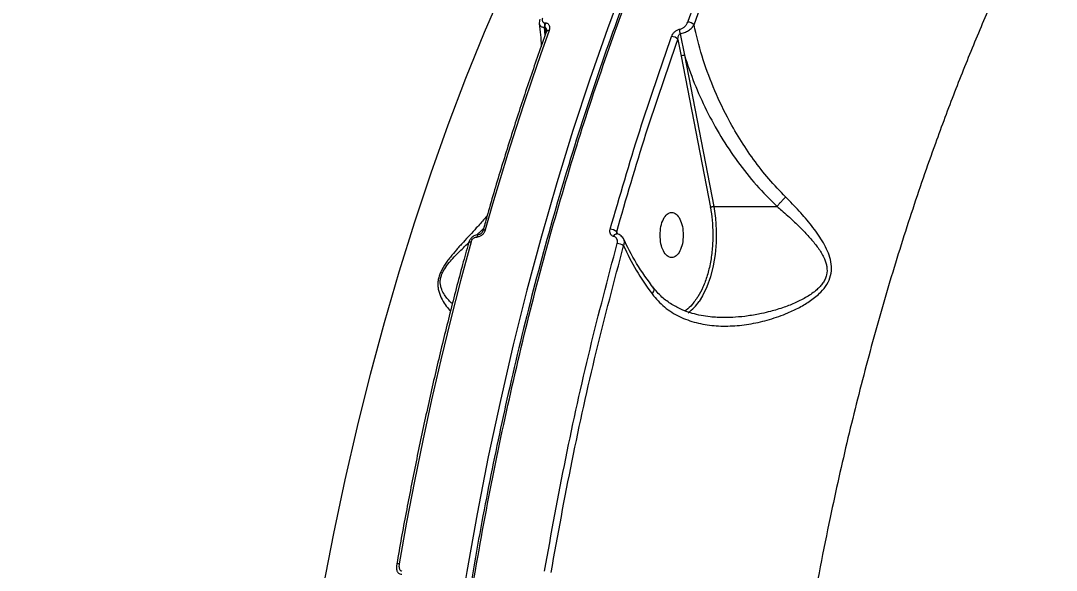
# Model space of a CAD drawing. Header units: millimetres. Extents: x -5873 to 5805, y -5301 to 4302.
# Drawn here: x 512.3 to 719.3, y 1185.3 to 1295.2 of the extents above; entities that cross this region are included whole.
import ezdxf

# ---------------------------------------------------------------- set-up
doc = ezdxf.new("R2010")
doc.units = ezdxf.units.MM
doc.layers.add('DIKOM_ОБЪЕКТ', color=7, linetype='Continuous')
doc.layers.add('DIKOM_РАЗМЕР_ОБЪЕКТА', color=7, linetype='Continuous')
doc.styles.add('style1', font='arial.ttf', dxfattribs={"width": 0.8})
doc.dimstyles.new('1-50', dxfattribs={"dimtxt": 300, "dimasz": 200, "dimexe": 100, "dimexo": 0, "dimgap": 100, "dimtad": 1, "dimtxsty": 'style1', "dimcen": 200, "dimclrd": 7, "dimclre": 7, "dimclrt": 7, "dimadec": 1, "dimazin": 2, "dimtfac": 1, "dimtmove": 0, "dimatfit": 2, "dimfxl": 0, "dimlwd": 25, "dimlwe": 18, "dimarcsym": 0})

# ---------------------------------------------------------------- blocks, each defined once
blk = doc.blocks.new('*D9')
at = {"layer": 'Defpoints', "color": 0, "transparency": 16777216}
for p in [(1338.11, 2802.44), (-4588.97, -1585.51), (-117.5, -1585.51)]:
    blk.add_point(p, dxfattribs=at)
at = {"layer": 'DIKOM_РАЗМЕР_ОБЪЕКТА', "color": 7, "lineweight": 18, "transparency": 16777216}
for p, q in [((1338.11, 2802.44), (-4688.97, 2802.44)), ((-117.5, -1585.51), (-4688.97, -1585.51))]:
    blk.add_line(p, q, dxfattribs=at)
at = {"layer": 'DIKOM_РАЗМЕР_ОБЪЕКТА', "color": 7, "lineweight": 25, "transparency": 16777216}
blk.add_line((-4588.97, 2602.44), (-4588.97, -1385.51), dxfattribs=at)
at = {"layer": 'DIKOM_РАЗМЕР_ОБЪЕКТА', "color": 7, "transparency": 16777216}
for points in [[(-4622.31, 2602.44), (-4555.64, 2602.44), (-4588.97, 2802.44)], [(-4622.31, -1385.51), (-4555.64, -1385.51), (-4588.97, -1585.51)]]:
    blk.add_solid(points, dxfattribs=at)
at = {"layer": 'DIKOM_РАЗМЕР_ОБЪЕКТА', "color": 7, "transparency": 16777216, "insert": (-4842.15, 460.98), "char_height": 300, "attachment_point": 5, "rotation": 90, "style": 'style1'}
blk.add_mtext('4400', dxfattribs=at)

msp = doc.modelspace()

# ---------------------------------------------------------------- linework, layer by layer
at = {"layer": 'DIKOM_ОБЪЕКТ', "color": 7, "linetype": 'Continuous', "lineweight": 15}
for p, q in [((617.087, 1293.824), (616.998, 1293.824)), ((617.099, 1292.198), (616.998, 1293.824)), ((617.065, 1294.724), (617.154, 1294.724)), ((617.281, 1292.718), (617.087, 1293.824)), ((617.406, 1293.344), (617.382, 1292.997)), ((643.642, 1291.429), (644.28, 1288.069)), ((644.07, 1292.558), (644.95, 1288.245)), ((644.28, 1288.069), (650.125, 1257.854)), ((644.95, 1288.245), (650.795, 1258.027)), ((650.795, 1258.027), (650.68, 1258.021)), ((650.795, 1258.027), (663.448, 1258.027)), ((603.453, 1251.922), (603.481, 1251.922)), ((603.935, 1252.446), (603.906, 1252.446)), ((631.59, 1252.58), (631.414, 1252.991))]:
    msp.add_line(p, q, dxfattribs=at)
at = {"layer": 'DIKOM_ОБЪЕКТ', "color": 7, "linetype": 'Continuous', "lineweight": 15, "flags": 128}
for points in [[(563.708, 1114.162), (564.77, 1125.629), (566.01, 1137.029), (567.43, 1148.35), (569.026, 1159.581), (570.798, 1170.713), (572.744, 1181.734), (574.862, 1192.635), (577.151, 1203.406), (579.608, 1214.036), (582.23, 1224.516), (585.016, 1234.835), (587.963, 1244.985), (591.068, 1254.955), (594.328, 1264.737), (597.74, 1274.321), (601.301, 1283.699), (605.008, 1292.861), (608.857, 1301.8)], [(633.27, 1303.437), (629.59, 1293.562), (626.06, 1283.483), (622.681, 1273.21), (619.458, 1262.751), (616.392, 1252.115), (613.487, 1241.31), (610.744, 1230.346), (608.167, 1219.232), (605.757, 1207.978), (603.515, 1196.592), (601.445, 1185.086), (599.548, 1173.467), (597.825, 1161.746), (596.278, 1149.933), (594.909, 1138.038), (593.718, 1126.07), (592.706, 1114.041), (591.874, 1101.959), (591.223, 1089.836), (590.754, 1077.681), (590.466, 1065.505), (590.361, 1053.318)], [(617.889, 1293.202), (616.174, 1288.374), (614.493, 1283.499), (612.848, 1278.579), (611.239, 1273.615), (609.665, 1268.608), (608.128, 1263.559), (606.627, 1258.469), (605.163, 1253.338)], [(650.795, 1258.027), (651.141, 1255.691), (651.306, 1253.282), (651.287, 1250.852), (651.084, 1248.454), (650.702, 1246.14), (650.149, 1243.96), (649.438, 1241.961), (648.582, 1240.187), (647.862, 1239.033)], [(605.163, 1253.338), (605.004, 1253.329), (604.869, 1253.302), (604.763, 1253.257), (604.689, 1253.198), (604.651, 1253.125), (604.65, 1253.12)], [(630.806, 1252.053), (630.914, 1252.247), (631.042, 1252.402), (631.182, 1252.508), (631.325, 1252.56), (631.448, 1252.557)], [(602.303, 1250.949), (600.208, 1243.176), (598.198, 1235.32), (596.272, 1227.384), (594.432, 1219.371), (592.679, 1211.285), (591.013, 1203.13), (589.435, 1194.91), (587.946, 1186.627)], [(601.789, 1250.676), (601.788, 1250.681), (601.798, 1250.757), (601.841, 1250.823), (601.917, 1250.877), (602.021, 1250.916), (602.152, 1250.941), (602.303, 1250.949)], [(587.946, 1186.627), (587.795, 1186.621), (587.666, 1186.605), (587.564, 1186.578), (587.493, 1186.541), (587.454, 1186.497), (587.448, 1186.478)]]:
    msp.add_lwpolyline(points, dxfattribs=at)
at = {"layer": 'DIKOM_ОБЪЕКТ', "color": 7, "linetype": 'Continuous', "lineweight": 15}
for centre, radius, start, end in [((618.78, 1294.144), 1.81, 161.3146, 190.17344), ((618.866, 1294.144), 1.808, 161.3039, 190.19924), ((646.13, 1293.131), 2.138, 170.79796, 195.55889), ((645.59, 1293.148), 1.743, 43.14975, 89.17465), ((617.798, 1292.712), 0.499, 79.54121, 149.14666), ((642.357, 1290.267), 1.733, 42.11995, 89.53179), ((644.936, 1286.934), 1.311, 89.39474, 120.01983), ((604.045, 1251.868), 0.594, 103.29488, 174.85243), ((604.072, 1251.869), 0.593, 103.11794, 174.87973), ((630.115, 1251.47), 2, 49.51409, 90.03996), ((631.504, 1248.539), 2.064, 51.39406, 89.75949), ((640.255, 1244.212), 9.203, 306.35742, 325.75597)]:
    msp.add_arc(centre, radius, start, end, dxfattribs=at)
for points, knots in [([(808.067, 1472.322), (806.941, 1472.307), (804.771, 1472.279), (801.78, 1472.097), (799.207, 1471.904), (796.951, 1471.701), (794.802, 1471.463), (792.695, 1471.19), (787.511, 1470.421), (779.657, 1468.776), (769.181, 1465.554), (758.561, 1461.286), (747.446, 1455.648), (735.905, 1448.436), (725.483, 1440.649), (716.15, 1432.631), (707.853, 1424.665), (699.737, 1416.015), (691.765, 1406.636), (684.551, 1397.3), (678.246, 1388.439), (672.556, 1379.888), (667.026, 1370.995), (661.494, 1361.454), (655.138, 1349.728), (647.999, 1335.347), (640.289, 1318.016), (633.078, 1299.898), (626.392, 1281.061), (620.246, 1261.545), (614.655, 1241.412), (609.845, 1221.567), (605.748, 1202.15), (602.297, 1183.273), (599.317, 1164.112), (596.71, 1143.928), (594.552, 1122.728), (593.385, 1106.852), (592.836, 1097.285), (592.666, 1094.118), (592.515, 1091.061), (592.38, 1088.125), (592.253, 1085.113), (592.109, 1081.37), (591.943, 1076.402), (591.775, 1069.911), (591.635, 1062.065), (591.61, 1056.38), (591.596, 1053.317)], [0, 0, 0, 0, 0.009458, 0.0182249, 0.0254628, 0.0319123, 0.038243, 0.0444551, 0.0505723, 0.0841655, 0.1141908, 0.1442428, 0.1799463, 0.2156464, 0.2513444, 0.2786055, 0.3058665, 0.3331703, 0.3604743, 0.3883058, 0.40985, 0.4293303, 0.4519749, 0.4733931, 0.4948076, 0.5295736, 0.5644116, 0.5991794, 0.6339371, 0.6686949, 0.7034516, 0.7382101, 0.7686827, 0.7991252, 0.8295375, 0.8599491, 0.8940094, 0.9280689, 0.9330605, 0.9379203, 0.9425906, 0.9470713, 0.9513641, 0.9563787, 0.9641905, 0.9740714, 0.9860258, 1, 1, 1, 1]), ([(592.076, 1053.318), (592.153, 1061.256), (592.304, 1077.068), (593.402, 1100.61), (595.113, 1123.806), (597.478, 1146.59), (600.457, 1168.898), (604.029, 1190.672), (608.167, 1211.855), (612.844, 1232.399), (618.032, 1252.257), (623.703, 1271.387), (629.826, 1289.751), (636.373, 1307.317), (643.312, 1324.055), (650.615, 1339.941), (658.25, 1354.952), (666.189, 1369.073), (674.4, 1382.288), (682.855, 1394.59), (691.524, 1405.969), (698.827, 1414.591), (704.628, 1420.91), (708.851, 1425.274), (713.101, 1429.435), (717.375, 1433.393), (721.669, 1437.149), (725.982, 1440.704), (731.5, 1444.983), (738.247, 1449.758), (746.244, 1454.741), (755.209, 1459.594), (765.141, 1464.045), (776.025, 1467.784), (786.84, 1470.434), (797.555, 1471.915), (804.736, 1472.451), (808.337, 1472.323), (808.408, 1472.321)], [0, 0, 0, 0, 0.0361491, 0.0720029, 0.1075614, 0.1428246, 0.1777926, 0.2124653, 0.2468427, 0.2809249, 0.3147117, 0.3482033, 0.3813996, 0.4143006, 0.4469063, 0.4792167, 0.5112318, 0.5429516, 0.5743762, 0.6055054, 0.6363393, 0.666878, 0.6810508, 0.6951509, 0.7091783, 0.7231329, 0.7370149, 0.7508242, 0.7645607, 0.7895545, 0.8143039, 0.8388089, 0.8718294, 0.9043956, 0.9365074, 0.9681651, 0.9993683, 1, 1, 1, 1]), ([(858.414, 1434.314), (858.237, 1434.32), (855.58, 1434.408), (850.425, 1434.085), (843.071, 1433.311), (835.807, 1431.976), (828.637, 1430.17), (821.438, 1427.838), (814.222, 1424.974), (806.999, 1421.565), (800.242, 1417.853), (793.948, 1413.942), (788.113, 1409.928), (782.297, 1405.526), (776.507, 1400.732), (770.75, 1395.541), (765.035, 1389.949), (758.214, 1382.728), (750.356, 1373.548), (741.579, 1362.018), (733.022, 1349.423), (725.931, 1337.747), (720.189, 1327.427), (715.688, 1318.803), (711.3, 1309.838), (707.034, 1300.534), (702.898, 1290.895), (698.9, 1280.926), (694.642, 1269.552), (690.202, 1256.67), (685.675, 1242.182), (681.454, 1227.21), (677.557, 1211.774), (673.743, 1194.751), (670.125, 1176.091), (666.851, 1155.762), (664.112, 1135.012), (662.799, 1120.933), (662.141, 1113.874)], [0, 0, 0, 0, 0.001888, 0.0283547, 0.0550204, 0.0805288, 0.1062892, 0.1323017, 0.1585662, 0.1850826, 0.211851, 0.2337703, 0.2558853, 0.2781961, 0.3007026, 0.3234047, 0.3463025, 0.369396, 0.4068341, 0.4447955, 0.4832804, 0.5222889, 0.5448165, 0.5675152, 0.590385, 0.6134259, 0.6366379, 0.6600212, 0.6835757, 0.7147219, 0.7461018, 0.7777155, 0.8095632, 0.841645, 0.880914, 0.920396, 0.9600912, 1, 1, 1, 1]), ([(645.615, 1294.891), (647.908, 1300.983), (652.468, 1313.097), (659.895, 1330.213), (667.621, 1346.462), (673.1, 1356.534), (675.823, 1361.539)], [0, 0, 0, 0, 0.2544898, 0.5059861, 0.7544897, 1, 1, 1, 1]), ([(646.862, 1294.34), (649.112, 1300.321), (653.606, 1312.267), (660.959, 1329.25), (668.7, 1345.571), (674.231, 1355.745), (677.001, 1360.839)], [0, 0, 0, 0, 0.2503495, 0.4999991, 0.7496491, 1, 1, 1, 1]), ([(616.079, 1295.453), (616.031, 1295.295), (615.935, 1294.973), (615.948, 1294.678), (615.954, 1294.528)], [0, 0, 0, 0, 0.4931677, 1, 1, 1, 1]), ([(616.598, 1295.69), (616.566, 1295.575), (616.501, 1295.347), (616.54, 1295.082), (616.635, 1294.908), (616.746, 1294.806), (616.889, 1294.736), (617.007, 1294.728), (617.065, 1294.724)], [0, 0, 0, 0, 0.2487695, 0.4982693, 0.6262658, 0.749223, 0.8753067, 1, 1, 1, 1]), ([(615.934, 1294.548), (616.122, 1293.076), (616.318, 1291.537), (616.317, 1290.032), (616.317, 1289.967)], [0, 0, 0, 0, 0.9566249, 1, 1, 1, 1]), ([(615.983, 1294.553), (615.986, 1294.461), (615.992, 1294.294), (616.154, 1294.104), (616.363, 1293.958), (616.646, 1293.855), (616.88, 1293.835), (616.998, 1293.824)], [0, 0, 0, 0, 0.2255171, 0.4124627, 0.6047344, 0.8005858, 1, 1, 1, 1]), ([(617.087, 1293.824), (617.108, 1293.822), (617.15, 1293.816), (617.236, 1293.758), (617.34, 1293.594), (617.408, 1293.412), (617.414, 1293.282), (617.415, 1293.266)], [0, 0, 0, 0, 0.0963523, 0.2027909, 0.4687459, 0.9358655, 1, 1, 1, 1]), ([(617.154, 1294.724), (617.245, 1294.717), (617.43, 1294.703), (617.651, 1294.592), (617.823, 1294.431), (617.973, 1294.158), (618.038, 1293.743), (617.938, 1293.382), (617.889, 1293.202)], [0, 0, 0, 0, 0.1238423, 0.2506127, 0.3732733, 0.5015513, 0.7510147, 1, 1, 1, 1]), ([(642.371, 1291.999), (642.443, 1292.165), (642.589, 1292.495), (642.973, 1292.951), (643.384, 1293.256), (643.746, 1293.419), (643.929, 1293.455), (644.019, 1293.473)], [0, 0, 0, 0, 0.2506126, 0.5003129, 0.7496336, 0.8764018, 1, 1, 1, 1]), ([(644.019, 1293.473), (644.107, 1293.49), (644.283, 1293.525), (644.634, 1293.681), (645.032, 1293.974), (645.403, 1294.415), (645.544, 1294.732), (645.615, 1294.891)], [0, 0, 0, 0, 0.1238811, 0.2503203, 0.4996038, 0.749359, 1, 1, 1, 1]), ([(644.07, 1292.558), (644.217, 1292.582), (644.51, 1292.632), (645.1, 1292.832), (645.784, 1293.197), (646.456, 1293.748), (646.727, 1294.144), (646.862, 1294.34)], [0, 0, 0, 0, 0.13246, 0.2637432, 0.517161, 0.7611356, 1, 1, 1, 1]), ([(665.196, 1259.919), (664.051, 1261.107), (661.766, 1263.476), (658.712, 1267.404), (655.939, 1271.534), (653.192, 1276.357), (650.624, 1281.881), (648.361, 1288.069), (647.36, 1292.254), (646.862, 1294.34)], [0, 0, 0, 0, 0.1250849, 0.2495036, 0.3737839, 0.498946, 0.6668145, 0.8338978, 1, 1, 1, 1]), ([(617.371, 1292.967), (617.358, 1292.932), (616.255, 1289.953), (614.169, 1283.884), (611.127, 1274.756), (608.232, 1265.451), (606.077, 1258.236), (604.931, 1254.079), (604.666, 1253.116)], [0, 0, 0, 0, 0.0027838, 0.2346756, 0.4665318, 0.6983483, 0.9301199, 1, 1, 1, 1]), ([(630.114, 1253.47), (632.032, 1260.084), (635.851, 1273.248), (640.205, 1285.769), (642.371, 1291.999)], [0, 0, 0, 0, 0.5024377, 1, 1, 1, 1]), ([(631.414, 1252.991), (633.318, 1259.558), (637.127, 1272.691), (641.47, 1285.183), (643.642, 1291.429)], [0, 0, 0, 0, 0.4999991, 1, 1, 1, 1]), ([(643.642, 1291.429), (643.667, 1291.674), (643.702, 1292.021), (643.864, 1292.375), (643.976, 1292.511), (644.04, 1292.543), (644.07, 1292.558)], [0, 0, 0, 0, 0.5759597, 0.8154932, 0.9145786, 1, 1, 1, 1]), ([(644.95, 1288.245), (645.575, 1286.385), (646.825, 1282.662), (649.295, 1277.225), (652.177, 1271.963), (655.509, 1266.956), (659.228, 1262.23), (662.044, 1259.426), (663.448, 1258.027)], [0, 0, 0, 0, 0.1670646, 0.3345101, 0.5011893, 0.6675816, 0.8342616, 1, 1, 1, 1]), ([(638.486, 1240.544), (639.278, 1239.629), (640.855, 1237.807), (643.907, 1235.931), (647.263, 1234.709), (650.854, 1234.124), (654.547, 1234.086), (658.279, 1234.527), (661.994, 1235.397), (665.234, 1236.542), (667.972, 1237.837), (670.217, 1239.191), (672.097, 1240.723), (673.484, 1242.427), (674.266, 1244.202), (674.419, 1246.066), (673.94, 1248.44), (672.566, 1251.172), (670.395, 1254.209), (667.929, 1257.125), (666.106, 1258.988), (665.196, 1259.919)], [0, 0, 0, 0, 0.0612785, 0.1220549, 0.1831426, 0.2440308, 0.305481, 0.3666225, 0.428209, 0.4905639, 0.5320971, 0.5739534, 0.616803, 0.6493333, 0.6821382, 0.714994, 0.7475589, 0.8115836, 0.8750357, 0.9376171, 1, 1, 1, 1]), ([(663.456, 1258.03), (663.575, 1258.179), (663.817, 1258.483), (664.267, 1258.988), (664.742, 1259.487), (665.047, 1259.777), (665.196, 1259.919)], [0, 0, 0, 0, 0.2454788, 0.5001616, 0.7547301, 1, 1, 1, 1]), ([(605.519, 1256.18), (605.343, 1255.973), (604.659, 1255.166), (603.489, 1253.871), (602.076, 1252.325), (600.737, 1250.869), (599.434, 1249.425), (598.342, 1248.138), (597.547, 1247.103), (596.776, 1245.988), (596.138, 1244.808), (595.779, 1243.623), (595.662, 1242.788), (595.678, 1242.004), (595.851, 1240.938), (596.345, 1239.68), (597.139, 1238.398), (597.788, 1237.528), (598.136, 1237.179), (598.195, 1237.12)], [0, 0, 0, 0, 0.0324901, 0.1261792, 0.1996407, 0.268311, 0.3441396, 0.4100509, 0.4475118, 0.4815903, 0.5528919, 0.5882334, 0.6244727, 0.6587198, 0.6962257, 0.785863, 0.8830603, 0.9803672, 1, 1, 1, 1]), ([(640.076, 1252.318), (640.111, 1252.907), (640.18, 1254.085), (640.716, 1255.583), (641.482, 1256.584), (642.393, 1256.936), (643.304, 1256.584), (644.071, 1255.584), (644.607, 1254.086), (644.676, 1252.908), (644.711, 1252.319)], [0, 0, 0, 0, 0.1250001, 0.2500029, 0.3749993, 0.4999989, 0.6249985, 0.7500015, 0.8749999, 1, 1, 1, 1]), ([(650.125, 1257.854), (650.156, 1257.873), (650.218, 1257.911), (650.359, 1257.962), (650.519, 1258.002), (650.626, 1258.015), (650.68, 1258.021)], [0, 0, 0, 0, 0.2499971, 0.4999618, 0.7500139, 1, 1, 1, 1]), ([(650.125, 1257.854), (650.265, 1257.01), (650.551, 1255.284), (650.606, 1253.473), (650.633, 1252.546)], [0, 0, 0, 0, 0.4884559, 1, 1, 1, 1]), ([(663.456, 1258.03), (663.776, 1257.76), (664.494, 1257.151), (665.668, 1256.114), (666.809, 1255.064), (667.884, 1254.029), (669.061, 1252.842), (670.437, 1251.342), (671.852, 1249.534), (672.763, 1248.001), (673.215, 1246.806), (673.472, 1245.735), (673.461, 1244.613), (673.085, 1243.512), (672.646, 1242.745), (672.072, 1242.03), (671.053, 1241.038), (669.424, 1239.912), (667.208, 1238.785), (665.206, 1237.995), (663.505, 1237.436), (662, 1237.009), (660.529, 1236.658), (659.037, 1236.366), (657.3, 1236.092), (655.238, 1235.865), (653.657, 1235.838), (652.914, 1235.825)], [0, 0, 0, 0, 0.0299105, 0.0673476, 0.1130252, 0.1429845, 0.1775459, 0.2377039, 0.2973139, 0.3556836, 0.3790129, 0.4002951, 0.4447938, 0.4668324, 0.489585, 0.5108636, 0.5340605, 0.5923425, 0.6510144, 0.7101039, 0.7444404, 0.7778474, 0.8209292, 0.8518337, 0.8859733, 0.9463505, 1, 1, 1, 1]), ([(663.448, 1258.027), (663.45, 1258.027), (663.452, 1258.028), (663.455, 1258.029), (663.456, 1258.03), (663.456, 1258.03)], [0, 0, 0, 0, 0.5568595, 0.7896581, 1, 1, 1, 1]), ([(603.818, 1252.435), (603.7, 1252.425), (603.445, 1252.404), (603.061, 1252.254), (602.704, 1252.041), (602.331, 1251.721), (601.989, 1251.287), (601.854, 1250.912), (601.792, 1250.737)], [0, 0, 0, 0, 0.1346925, 0.2911373, 0.4346189, 0.5661862, 0.7987567, 1, 1, 1, 1]), ([(602.303, 1250.949), (602.35, 1251.072), (602.443, 1251.318), (602.681, 1251.586), (602.903, 1251.753), (603.084, 1251.847), (603.271, 1251.91), (603.393, 1251.918), (603.453, 1251.922)], [0, 0, 0, 0, 0.2499407, 0.4991806, 0.6254275, 0.7494947, 0.8753969, 1, 1, 1, 1]), ([(605.163, 1253.338), (605.095, 1253.159), (604.959, 1252.801), (604.611, 1252.409), (604.287, 1252.166), (604.022, 1252.029), (603.748, 1251.938), (603.57, 1251.927), (603.481, 1251.922)], [0, 0, 0, 0, 0.2499954, 0.4991968, 0.6251512, 0.7494862, 0.8750393, 1, 1, 1, 1]), ([(603.51, 1252.395), (603.669, 1252.545), (604.117, 1252.972), (604.542, 1253.389), (604.816, 1253.658)], [0, 0, 0, 0, 0.3534354, 1, 1, 1, 1]), ([(604.664, 1253.16), (604.625, 1253.057), (604.549, 1252.86), (604.357, 1252.628), (604.148, 1252.475), (604.004, 1252.456), (603.936, 1252.446)], [0, 0, 0, 0, 0.2954645, 0.5629935, 0.7949911, 1, 1, 1, 1]), ([(630.806, 1252.053), (630.666, 1252.101), (630.385, 1252.198), (630.131, 1252.548), (630.021, 1252.984), (630.083, 1253.308), (630.114, 1253.47)], [0, 0, 0, 0, 0.2502682, 0.5000383, 0.7499154, 1, 1, 1, 1]), ([(631.513, 1250.603), (631.544, 1250.769), (631.606, 1251.1), (631.493, 1251.546), (631.234, 1251.904), (630.949, 1252.003), (630.806, 1252.053)], [0, 0, 0, 0, 0.2501047, 0.5000398, 0.7500583, 1, 1, 1, 1]), ([(631.507, 1252.509), (631.48, 1252.581), (631.424, 1252.735), (631.417, 1252.902), (631.414, 1252.991)], [0, 0, 0, 0, 0.4685414, 1, 1, 1, 1]), ([(632.821, 1251.472), (632.755, 1251.595), (632.621, 1251.845), (632.311, 1252.163), (631.922, 1252.425), (631.607, 1252.513), (631.448, 1252.557)], [0, 0, 0, 0, 0.2394548, 0.4857464, 0.7410695, 1, 1, 1, 1]), ([(644.711, 1252.319), (644.676, 1251.73), (644.607, 1250.552), (644.071, 1249.054), (643.305, 1248.053), (642.394, 1247.701), (641.483, 1248.053), (640.717, 1249.054), (640.18, 1250.552), (640.111, 1251.729), (640.076, 1252.318)], [0, 0, 0, 0, 0.1250001, 0.2499986, 0.3750015, 0.5000011, 0.6250007, 0.7499969, 0.8749999, 1, 1, 1, 1]), ([(650.633, 1252.546), (650.615, 1251.59), (650.578, 1249.663), (650.183, 1246.849), (649.553, 1244.21), (648.691, 1241.897), (647.882, 1240.263), (647.329, 1239.55), (647.172, 1239.348)], [0, 0, 0, 0, 0.18573, 0.3745293, 0.5633288, 0.7490598, 0.92894, 1, 1, 1, 1]), ([(601.809, 1250.726), (601.41, 1249.298), (600.121, 1244.688), (598.079, 1236.756), (595.68, 1226.947), (593.422, 1217.017), (591.292, 1206.986), (589.313, 1196.846), (588.039, 1190.005), (587.457, 1186.523), (587.449, 1186.478)], [0, 0, 0, 0, 0.0695189, 0.2244145, 0.3792622, 0.5340535, 0.6887772, 0.8434184, 0.9979588, 1, 1, 1, 1]), ([(598.573, 1238.575), (598.492, 1238.647), (598.189, 1238.916), (597.648, 1239.505), (596.985, 1240.361), (596.49, 1241.261), (596.228, 1242.107), (596.134, 1242.83), (596.192, 1243.617), (596.44, 1244.465), (596.928, 1245.45), (597.69, 1246.535), (598.676, 1247.673), (599.721, 1248.756), (600.762, 1249.778), (601.463, 1250.448), (601.801, 1250.77), (601.808, 1250.776)], [0, 0, 0, 0, 0.0339336, 0.1272955, 0.2312521, 0.336038, 0.3920244, 0.4414598, 0.4950857, 0.5464468, 0.5962899, 0.6751002, 0.7562137, 0.8376068, 0.9201285, 0.9984224, 1, 1, 1, 1]), ([(616.996, 1185.169), (618.364, 1192.704), (621.089, 1207.714), (625.944, 1229.568), (629.662, 1243.61), (631.513, 1250.603)], [0, 0, 0, 0, 0.3360056, 0.6693391, 1, 1, 1, 1]), ([(618.308, 1184.866), (619.662, 1192.329), (622.369, 1207.242), (627.207, 1229.05), (630.929, 1243.114), (632.792, 1250.152)], [0, 0, 0, 0, 0.3335108, 0.6664884, 1, 1, 1, 1]), ([(638.851, 1241.642), (637.639, 1243.3), (635.222, 1246.604), (633.543, 1250.02), (632.706, 1251.723)], [0, 0, 0, 0, 0.5016076, 1, 1, 1, 1]), ([(632.792, 1250.152), (632.855, 1250.385), (632.982, 1250.854), (632.947, 1251.324), (632.813, 1251.483), (632.81, 1251.486)], [0, 0, 0, 0, 0.4931186, 0.9894241, 1, 1, 1, 1]), ([(632.792, 1250.152), (633.58, 1248.527), (635.159, 1245.271), (637.376, 1242.122), (638.486, 1240.544)], [0, 0, 0, 0, 0.4991463, 1, 1, 1, 1]), ([(638.486, 1240.544), (638.583, 1240.689), (638.777, 1240.979), (638.889, 1241.34), (638.892, 1241.586), (638.812, 1241.67), (638.786, 1241.697)], [0, 0, 0, 0, 0.2921273, 0.5852609, 0.866634, 1, 1, 1, 1]), ([(652.917, 1235.819), (651.974, 1235.847), (649.784, 1235.912), (646.953, 1236.469), (644.413, 1237.362), (642.36, 1238.426), (640.33, 1239.903), (639.199, 1241.254), (638.611, 1241.956)], [0, 0, 0, 0, 0.1691998, 0.3932695, 0.5262257, 0.6713492, 0.8291359, 1, 1, 1, 1]), ([(647.172, 1239.348), (646.956, 1239.044), (646.373, 1238.224), (645.636, 1237.511), (645.111, 1237.239), (645.025, 1237.195)], [0, 0, 0, 0, 0.328932, 0.8899668, 1, 1, 1, 1]), ([(587.46, 1186.507), (587.431, 1186.33), (587.373, 1185.972), (587.404, 1185.631), (587.419, 1185.458)], [0, 0, 0, 0, 0.4953329, 1, 1, 1, 1]), ([(587.946, 1186.627), (587.926, 1186.472), (587.887, 1186.161), (587.93, 1185.781), (588.024, 1185.508), (588.137, 1185.33), (588.291, 1185.195), (588.431, 1185.177), (588.498, 1185.168)], [0, 0, 0, 0, 0.2485639, 0.4980183, 0.6296874, 0.7488355, 0.8788242, 1, 1, 1, 1]), ([(587.441, 1185.506), (587.445, 1185.41), (587.453, 1185.213), (587.589, 1184.961), (587.793, 1184.738), (588.096, 1184.567), (588.363, 1184.536), (588.501, 1184.521)], [0, 0, 0, 0, 0.1781983, 0.364109, 0.5617667, 0.7750906, 1, 1, 1, 1])]:
    msp.add_open_spline(points, degree=3, knots=knots, dxfattribs=at)

# ---------------------------------------------------------------- dimensions: what is measured, and where the dimension line sits
at = {"layer": 'DIKOM_РАЗМЕР_ОБЪЕКТА'}
dim = msp.add_linear_dim(base=(-4588.973, -1585.515), p1=(1338.114, 2802.437), p2=(-117.504, -1585.515), angle=90, text='4400', dimstyle='1-50', dxfattribs=at)
dim.commit()
dim.dimension.update_dxf_attribs({"geometry": '*D9', "text_midpoint": (-4588.973, 460.978), "dimtype": 160})

doc.saveas('drawing.dxf')
